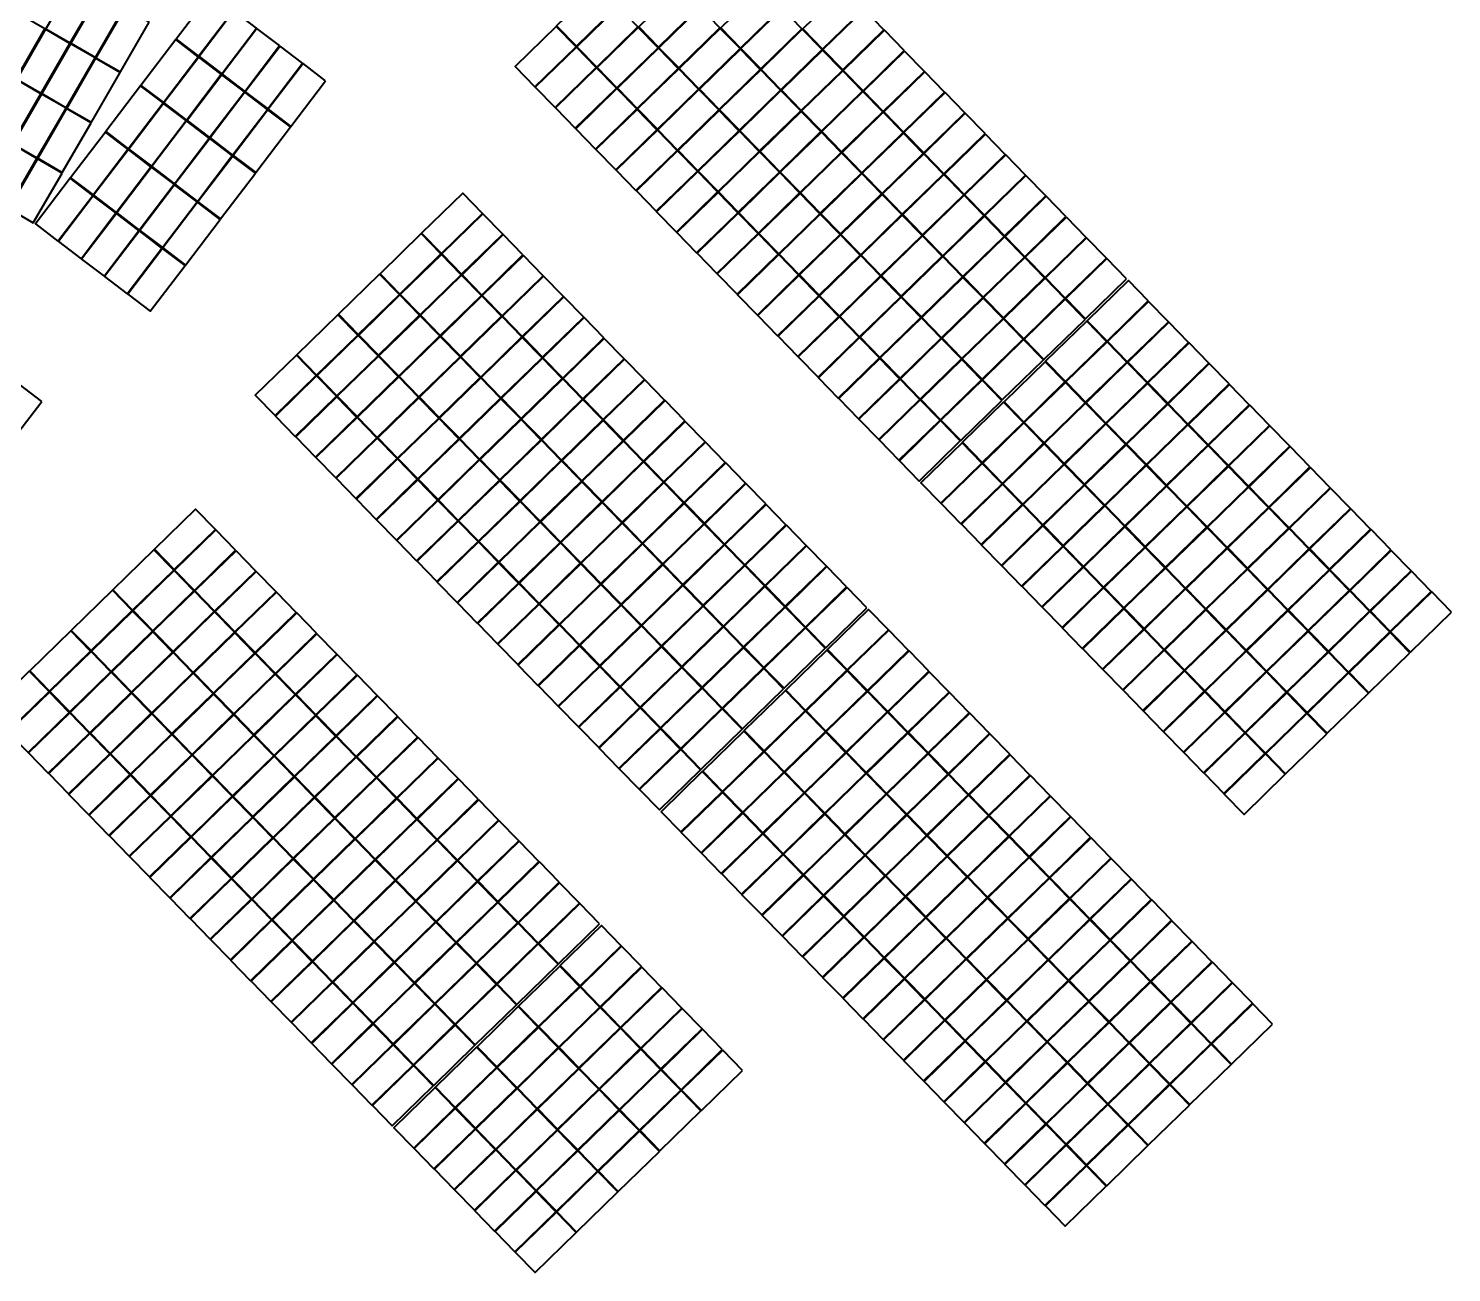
# Model space of a CAD drawing. Header units: millimetres. Extents: x -735047 to 1918431, y -1621985 to 747622.
# Drawn here: x -620744 to -563826, y -544684 to -494921 of the extents above; entities that cross this region are included whole.
import ezdxf

# ---------------------------------------------------------------- set-up
doc = ezdxf.new("R2010")
doc.units = ezdxf.units.MM
doc.layers.add('SOL-PV MODULES', color=5, linetype='Continuous', lineweight=40)

msp = doc.modelspace()

# ---------------------------------------------------------------- linework, layer by layer
at = {"layer": 'SOL-PV MODULES'}
for points in [[(-617920.392, -493510.475), (-618902.105, -492942.853), (-620052.143, -494931.868), (-619070.43, -495499.49)], [(-597180.776, -494029.208), (-597972.266, -493217.112), (-599617.625, -494820.721), (-598826.135, -495632.817)], [(-593899.637, -494068.15), (-594691.126, -493256.054), (-596336.485, -494859.662), (-595544.996, -495671.758)], [(-590618.497, -494107.092), (-591409.987, -493294.996), (-593055.346, -494898.604), (-592263.856, -495710.7)], [(-587337.358, -494146.033), (-588128.847, -493333.937), (-589774.206, -494937.546), (-588982.717, -495749.642)], [(-616917.035, -494090.611), (-617898.749, -493522.989), (-619048.787, -495512.003), (-618067.073, -496079.625)], [(-612547.034, -494205.299), (-613449.613, -493518.781), (-614840.543, -495347.464), (-613937.964, -496033.982)], [(-620086.3, -494940.997), (-621068.013, -494373.375), (-622218.051, -496362.389), (-621236.338, -496930.011)], [(-615913.679, -494670.746), (-616895.393, -494103.124), (-618045.431, -496092.139), (-617063.717, -496659.761)], [(-611624.557, -494906.953), (-612527.136, -494220.434), (-613918.066, -496049.117), (-613015.487, -496735.635)], [(-596371.838, -494859.208), (-597163.327, -494047.112), (-598808.686, -495650.72), (-598017.196, -496462.816)], [(-593090.698, -494898.15), (-593882.188, -494086.053), (-595527.547, -495689.662), (-594736.057, -496501.758)], [(-589809.559, -494937.091), (-590601.048, -494124.995), (-592246.407, -495728.604), (-591454.918, -496540.7)], [(-586528.419, -494976.033), (-587319.909, -494163.937), (-588965.268, -495767.545), (-588173.778, -496579.641)], [(-619082.943, -495521.132), (-620064.657, -494953.51), (-621214.695, -496942.525), (-620232.982, -497510.147)], [(-610702.08, -495608.606), (-611604.659, -494922.087), (-612995.589, -496750.77), (-612093.01, -497437.288)], [(-598844.038, -495650.266), (-599635.528, -494838.17), (-601280.887, -496441.778), (-600489.397, -497253.874)], [(-595562.899, -495689.208), (-596354.389, -494877.111), (-597999.747, -496480.72), (-597208.258, -497292.816)], [(-592281.76, -495728.149), (-593073.249, -494916.053), (-594718.608, -496519.661), (-593927.118, -497331.758)], [(-589000.62, -495767.091), (-589792.11, -494954.995), (-591437.468, -496558.603), (-590645.979, -497370.699)], [(-585719.481, -495806.033), (-586510.97, -494993.936), (-588156.329, -496597.545), (-587364.839, -497409.641)], [(-618079.587, -496101.268), (-619061.301, -495533.646), (-620211.339, -497522.66), (-619229.625, -498090.282)], [(-613953.099, -496053.88), (-614855.678, -495367.362), (-616246.608, -497196.045), (-615344.029, -497882.563)], [(-609779.603, -496310.259), (-610682.182, -495623.741), (-612073.112, -497452.423), (-611170.533, -498138.941)], [(-598035.1, -496480.265), (-598826.589, -495668.169), (-600471.948, -497271.778), (-599680.459, -498083.874)], [(-594753.96, -496519.207), (-595545.45, -495707.111), (-597190.809, -497310.719), (-596399.319, -498122.816)], [(-591472.821, -496558.149), (-592264.31, -495746.053), (-593909.669, -497349.661), (-593118.18, -498161.757)], [(-617076.231, -496681.403), (-618057.944, -496113.781), (-619207.983, -498102.796), (-618226.269, -498670.418)], [(-613030.622, -496755.533), (-613933.201, -496069.015), (-615324.131, -497897.698), (-614421.552, -498584.216)], [(-588191.681, -496597.091), (-588983.171, -495784.994), (-590628.53, -497388.603), (-589837.04, -498200.699)], [(-584910.542, -496636.032), (-585702.032, -495823.936), (-587347.39, -497427.544), (-586555.901, -498239.641)], [(-612108.145, -497457.186), (-613010.724, -496770.668), (-614401.654, -498599.351), (-613499.075, -499285.869)], [(-608857.126, -497011.912), (-609759.705, -496325.394), (-611150.635, -498154.076), (-610248.056, -498840.595)], [(-597226.161, -497310.265), (-598017.651, -496498.169), (-599663.01, -498101.777), (-598871.52, -498913.873)], [(-593945.022, -497349.207), (-594736.511, -496537.11), (-596381.87, -498140.719), (-595590.381, -498952.815)], [(-590663.882, -497388.148), (-591455.372, -496576.052), (-593100.731, -498179.661), (-592309.241, -498991.757)], [(-587382.743, -497427.09), (-588174.232, -496614.994), (-589819.591, -498218.602), (-589028.102, -499030.699)], [(-584101.603, -497466.032), (-584893.093, -496653.936), (-586538.452, -498257.544), (-585746.962, -499069.64)], [(-620245.495, -497531.789), (-621227.209, -496964.167), (-622377.247, -498953.182), (-621395.533, -499520.804)], [(-615359.164, -497902.461), (-616261.743, -497215.943), (-617652.673, -499044.625), (-616750.094, -499731.143)], [(-596417.223, -498140.265), (-597208.712, -497328.168), (-598854.071, -498931.777), (-598062.581, -499743.873)], [(-593136.083, -498179.206), (-593927.573, -497367.11), (-595572.932, -498970.718), (-594781.442, -499782.815)], [(-589854.944, -498218.148), (-590646.433, -497406.052), (-592291.792, -499009.66), (-591500.303, -499821.756)], [(-586573.804, -498257.09), (-587365.294, -497444.993), (-589010.653, -499048.602), (-588219.163, -499860.698)], [(-619242.139, -498111.925), (-620223.853, -497544.303), (-621373.891, -499533.317), (-620392.177, -500100.939)], [(-614436.687, -498604.114), (-615339.266, -497917.596), (-616730.195, -499746.278), (-615827.617, -500432.797)], [(-611185.668, -498158.84), (-612088.247, -497472.321), (-613479.177, -499301.004), (-612576.598, -499987.522)], [(-583292.665, -498296.031), (-584084.154, -497483.935), (-585729.513, -499087.544), (-584938.024, -499899.64)], [(-618238.783, -498692.06), (-619220.496, -498124.439), (-620370.534, -500113.453), (-619388.821, -500681.075)], [(-610263.191, -498860.493), (-611165.77, -498173.974), (-612556.7, -500002.657), (-611654.121, -500689.175)], [(-595608.284, -498970.264), (-596399.774, -498158.168), (-598045.132, -499761.776), (-597253.643, -500573.873)], [(-592327.145, -499009.206), (-593118.634, -498197.11), (-594763.993, -499800.718), (-593972.503, -500612.814)], [(-589046.005, -499048.148), (-589837.495, -498236.051), (-591482.854, -499839.66), (-590691.364, -500651.756)], [(-585764.866, -499087.089), (-586556.355, -498274.993), (-588201.714, -499878.601), (-587410.224, -500690.698)], [(-582483.726, -499126.031), (-583275.216, -498313.935), (-584920.575, -499917.543), (-584129.085, -500729.639)], [(-616765.228, -499751.042), (-617667.807, -499064.523), (-619058.737, -500893.206), (-618156.158, -501579.724)], [(-613514.21, -499305.767), (-614416.789, -498619.249), (-615807.718, -500447.931), (-614905.14, -501134.45)], [(-594799.345, -499800.264), (-595590.835, -498988.168), (-597236.194, -500591.776), (-596444.704, -501403.872)], [(-591518.206, -499839.205), (-592309.695, -499027.109), (-593955.054, -500630.718), (-593163.565, -501442.814)], [(-588237.066, -499878.147), (-589028.556, -499066.051), (-590673.915, -500669.659), (-589882.425, -501481.756)], [(-584955.927, -499917.089), (-585747.417, -499104.993), (-587392.775, -500708.601), (-586601.286, -501520.697)], [(-581674.788, -499956.031), (-582466.277, -499143.934), (-584111.636, -500747.543), (-583320.146, -501559.639)], [(-620404.691, -500122.582), (-621386.404, -499554.96), (-622536.443, -501543.974), (-621554.729, -502111.596)], [(-612591.733, -500007.42), (-613494.312, -499320.902), (-614885.241, -501149.585), (-613982.662, -501836.103)], [(-619401.335, -500702.717), (-620383.048, -500135.096), (-621533.086, -502124.11), (-620551.373, -502691.732)], [(-615842.751, -500452.695), (-616745.33, -499766.176), (-618136.26, -501594.859), (-617233.681, -502281.377)], [(-611669.256, -500709.073), (-612571.835, -500022.555), (-613962.764, -501851.238), (-613060.185, -502537.756)], [(-593990.407, -500630.263), (-594781.896, -499818.167), (-596427.255, -501421.776), (-595635.766, -502233.872)], [(-590709.267, -500669.205), (-591500.757, -499857.109), (-593146.116, -501460.717), (-592354.626, -502272.814)], [(-587428.128, -500708.147), (-588219.617, -499896.051), (-589864.976, -501499.659), (-589073.487, -502311.755)], [(-584146.988, -500747.088), (-584938.478, -499934.992), (-586583.837, -501538.601), (-585792.347, -502350.697)], [(-580865.849, -500786.03), (-581657.338, -499973.934), (-583302.697, -501577.542), (-582511.208, -502389.639)], [(-614920.274, -501154.348), (-615822.853, -500467.83), (-617213.783, -502296.512), (-616311.204, -502983.03)], [(-593181.468, -501460.263), (-593972.958, -500648.167), (-595618.317, -502251.775), (-594826.827, -503063.871)], [(-589900.329, -501499.205), (-590691.818, -500687.108), (-592337.177, -502290.717), (-591545.688, -503102.813)], [(-586619.189, -501538.146), (-587410.679, -500726.05), (-589056.038, -502329.659), (-588264.548, -503141.755)], [(-583338.05, -501577.088), (-584129.539, -500764.992), (-585774.898, -502368.6), (-584983.409, -503180.697)], [(-580056.91, -501616.03), (-580848.4, -500803.934), (-582493.759, -502407.542), (-581702.269, -503219.638)], [(-618171.293, -501599.622), (-619073.872, -500913.104), (-620464.802, -502741.787), (-619562.223, -503428.305)], [(-613997.797, -501856.001), (-614900.376, -501169.483), (-616291.306, -502998.165), (-615388.727, -503684.684)], [(-617248.816, -502301.275), (-618151.395, -501614.757), (-619542.325, -503443.44), (-618639.746, -504129.958)], [(-613075.32, -502557.654), (-613977.899, -501871.136), (-615368.829, -503699.818), (-614466.25, -504386.337)], [(-602581.966, -502320.064), (-603373.456, -501507.968), (-605018.815, -503111.576), (-604227.325, -503923.673)], [(-592372.53, -502290.263), (-593164.019, -501478.166), (-594809.378, -503081.775), (-594017.888, -503893.871)], [(-589091.39, -502329.204), (-589882.88, -501517.108), (-591528.239, -503120.716), (-590736.749, -503932.813)], [(-585810.251, -502368.146), (-586601.74, -501556.05), (-588247.099, -503159.658), (-587455.61, -503971.754)], [(-582529.111, -502407.088), (-583320.601, -501594.991), (-584965.96, -503198.6), (-584174.47, -504010.696)], [(-579247.972, -502446.029), (-580039.461, -501633.933), (-581684.82, -503237.542), (-580893.331, -504049.638)], [(-616326.339, -503002.929), (-617228.918, -502316.41), (-618619.848, -504145.093), (-617717.269, -504831.611)], [(-601773.028, -503150.064), (-602564.517, -502337.968), (-604209.876, -503941.576), (-603418.387, -504753.672)], [(-591563.591, -503120.262), (-592355.08, -502308.166), (-594000.439, -503911.774), (-593208.95, -504723.871)], [(-588282.451, -503159.204), (-589073.941, -502347.108), (-590719.3, -503950.716), (-589927.81, -504762.812)], [(-585001.312, -503198.146), (-585792.802, -502386.049), (-587438.16, -503989.658), (-586646.671, -504801.754)], [(-581720.173, -503237.087), (-582511.662, -502424.991), (-584157.021, -504028.599), (-583365.531, -504840.696)], [(-578439.033, -503276.029), (-579230.523, -502463.933), (-580875.882, -504067.541), (-580084.392, -504879.637)], [(-615403.862, -503704.582), (-616306.441, -503018.063), (-617697.371, -504846.746), (-616794.792, -505533.264)], [(-604245.229, -503941.122), (-605036.718, -503129.025), (-606682.077, -504732.634), (-605890.588, -505544.73)], [(-590754.652, -503950.262), (-591546.142, -503138.166), (-593191.501, -504741.774), (-592400.011, -505553.87)], [(-614481.385, -504406.235), (-615383.964, -503719.717), (-616774.894, -505548.399), (-615872.315, -506234.917)], [(-600964.089, -503980.063), (-601755.579, -503167.967), (-603400.938, -504771.576), (-602609.448, -505583.672)], [(-587473.513, -503989.203), (-588265.002, -503177.107), (-589910.361, -504780.716), (-589118.872, -505592.812)], [(-584192.373, -504028.145), (-584983.863, -503216.049), (-586629.222, -504819.657), (-585837.732, -505631.754)], [(-580911.234, -504067.087), (-581702.723, -503254.991), (-583348.082, -504858.599), (-582556.593, -505670.695)], [(-577630.094, -504106.029), (-578421.584, -503293.932), (-580066.943, -504897.541), (-579275.453, -505709.637)], [(-603436.29, -504771.121), (-604227.78, -503959.025), (-605873.139, -505562.633), (-605081.649, -506374.73)], [(-600155.151, -504810.063), (-600946.64, -503997.967), (-602591.999, -505601.575), (-601800.509, -506413.671)], [(-589945.714, -504780.261), (-590737.203, -503968.165), (-592382.562, -505571.774), (-591591.073, -506383.87)], [(-586664.574, -504819.203), (-587456.064, -504007.107), (-589101.423, -505610.715), (-588309.933, -506422.811)], [(-583383.435, -504858.145), (-584174.924, -504046.049), (-585820.283, -505649.657), (-585028.794, -506461.753)], [(-580102.295, -504897.086), (-580893.785, -504084.99), (-582539.144, -505688.599), (-581747.654, -506500.695)], [(-576821.156, -504936.028), (-577612.645, -504123.932), (-579258.004, -505727.54), (-578466.515, -506539.637)], [(-605908.491, -505562.179), (-606699.98, -504750.083), (-608345.339, -506353.691), (-607553.85, -507165.788)], [(-602627.351, -505601.121), (-603418.841, -504789.025), (-605064.2, -506392.633), (-604272.71, -507204.729)], [(-599346.212, -505640.063), (-600137.702, -504827.966), (-601783.06, -506431.575), (-600991.571, -507243.671)], [(-589136.775, -505610.261), (-589928.265, -504798.165), (-591573.624, -506401.773), (-590782.134, -507213.869)], [(-585855.636, -505649.203), (-586647.125, -504837.106), (-588292.484, -506440.715), (-587500.995, -507252.811)], [(-582574.496, -505688.144), (-583365.986, -504876.048), (-585011.345, -506479.657), (-584219.855, -507291.753)], [(-579293.357, -505727.086), (-580084.846, -504914.99), (-581730.205, -506518.598), (-580938.716, -507330.694)], [(-575959.87, -505819.738), (-576751.36, -505007.642), (-578396.718, -506611.25), (-577605.229, -507423.346)], [(-605099.552, -506392.179), (-605891.042, -505580.082), (-607536.401, -507183.691), (-606744.911, -507995.787)], [(-601818.413, -506431.12), (-602609.902, -505619.024), (-604255.261, -507222.633), (-603463.772, -508034.729)], [(-598537.273, -506470.062), (-599328.763, -505657.966), (-600974.122, -507261.574), (-600182.632, -508073.671)], [(-588327.836, -506440.261), (-589119.326, -505628.164), (-590764.685, -507231.773), (-589973.195, -508043.869)], [(-585046.697, -506479.202), (-585838.187, -505667.106), (-587483.545, -507270.714), (-586692.056, -508082.811)], [(-581765.558, -506518.144), (-582557.047, -505706.048), (-584202.406, -507309.656), (-583410.916, -508121.752)], [(-578484.418, -506557.086), (-579275.908, -505744.989), (-580921.267, -507348.598), (-580129.777, -508160.694)], [(-575150.931, -506649.737), (-575942.421, -505837.641), (-577587.78, -507441.25), (-576796.29, -508253.346)], [(-607571.753, -507183.237), (-608363.243, -506371.14), (-610008.602, -507974.749), (-609217.112, -508786.845)], [(-604290.614, -507222.178), (-605082.103, -506410.082), (-606727.462, -508013.69), (-605935.973, -508825.787)], [(-601009.474, -507261.12), (-601800.964, -506449.024), (-603446.323, -508052.632), (-602654.833, -508864.728)], [(-597728.335, -507300.062), (-598519.824, -506487.965), (-600165.183, -508091.574), (-599373.694, -508903.67)], [(-587518.898, -507270.26), (-588310.387, -506458.164), (-589955.746, -508061.772), (-589164.257, -508873.869)], [(-584237.758, -507309.202), (-585029.248, -506497.106), (-586674.607, -508100.714), (-585883.117, -508912.81)], [(-580956.619, -507348.144), (-581748.109, -506536.047), (-583393.467, -508139.656), (-582601.978, -508951.752)], [(-577623.132, -507440.795), (-578414.622, -506628.699), (-580059.981, -508232.307), (-579268.491, -509044.404)], [(-574341.993, -507479.737), (-575133.482, -506667.641), (-576778.841, -508271.249), (-575987.352, -509083.345)], [(-606762.815, -508013.236), (-607554.304, -507201.14), (-609199.663, -508804.748), (-608408.173, -509616.845)], [(-603481.675, -508052.178), (-604273.165, -507240.082), (-605918.524, -508843.69), (-605127.034, -509655.786)], [(-600200.536, -508091.12), (-600992.025, -507279.023), (-602637.384, -508882.632), (-601845.895, -509694.728)], [(-596919.396, -508130.061), (-597710.886, -507317.965), (-599356.245, -508921.573), (-598564.755, -509733.67)], [(-586709.959, -508100.26), (-587501.449, -507288.163), (-589146.808, -508891.772), (-588355.318, -509703.868)], [(-583428.82, -508139.201), (-584220.309, -507327.105), (-585865.668, -508930.714), (-585074.179, -509742.81)], [(-580147.68, -508178.143), (-580939.17, -507366.047), (-582584.529, -508969.655), (-581793.039, -509781.752)], [(-576814.194, -508270.795), (-577605.683, -507458.699), (-579251.042, -509062.307), (-578459.553, -509874.403)], [(-573533.054, -508309.737), (-574324.544, -507497.64), (-575969.903, -509101.249), (-575178.413, -509913.345)], [(-609235.015, -508804.294), (-610026.505, -507992.198), (-611671.864, -509595.806), (-610880.374, -510407.903)], [(-605953.876, -508843.236), (-606745.365, -508031.14), (-608390.724, -509634.748), (-607599.235, -510446.844)], [(-602672.736, -508882.177), (-603464.226, -508070.081), (-605109.585, -509673.69), (-604318.095, -510485.786)], [(-599391.597, -508921.119), (-600183.087, -508109.023), (-601828.445, -509712.631), (-601036.956, -510524.728)], [(-596110.458, -508960.061), (-596901.947, -508147.965), (-598547.306, -509751.573), (-597755.816, -510563.669)], [(-585901.021, -508930.259), (-586692.51, -508118.163), (-588337.869, -509721.771), (-587546.38, -510533.868)], [(-582619.881, -508969.201), (-583411.371, -508157.105), (-585056.73, -509760.713), (-584265.24, -510572.809)], [(-579286.395, -509061.853), (-580077.884, -508249.757), (-581723.243, -509853.365), (-580931.753, -510665.461)], [(-608426.077, -509634.294), (-609217.566, -508822.197), (-610862.925, -510425.806), (-610071.436, -511237.902)], [(-576005.255, -509100.794), (-576796.745, -508288.698), (-578442.104, -509892.307), (-577650.614, -510704.403)], [(-572724.116, -509139.736), (-573515.605, -508327.64), (-575160.964, -509931.248), (-574369.475, -510743.345)], [(-620213.508, -509837.406), (-621116.087, -509150.888), (-622507.017, -510979.571), (-621604.438, -511666.089)], [(-605144.937, -509673.235), (-605936.427, -508861.139), (-607581.786, -510464.748), (-606790.296, -511276.844)], [(-601863.798, -509712.177), (-602655.287, -508900.081), (-604300.646, -510503.689), (-603509.157, -511315.786)], [(-598582.658, -509751.119), (-599374.148, -508939.023), (-601019.507, -510542.631), (-600228.017, -511354.727)], [(-595301.519, -509790.06), (-596093.008, -508977.964), (-597738.367, -510581.573), (-596946.878, -511393.669)], [(-585092.082, -509760.259), (-585883.572, -508948.163), (-587528.93, -510551.771), (-586737.441, -511363.867)], [(-581810.943, -509799.201), (-582602.432, -508987.104), (-584247.791, -510590.713), (-583456.301, -511402.809)], [(-578477.456, -509891.852), (-579268.945, -509079.756), (-580914.304, -510683.365), (-580122.815, -511495.461)], [(-575196.316, -509930.794), (-575987.806, -509118.698), (-577633.165, -510722.306), (-576841.675, -511534.402)], [(-571915.177, -509969.736), (-572706.667, -509157.64), (-574352.025, -510761.248), (-573560.536, -511573.344)], [(-607617.138, -510464.293), (-608408.628, -509652.197), (-610053.987, -511255.805), (-609262.497, -512067.902)], [(-604335.999, -510503.235), (-605127.488, -509691.139), (-606772.847, -511294.747), (-605981.358, -512106.843)], [(-601054.859, -510542.177), (-601846.349, -509730.08), (-603491.708, -511333.689), (-602700.218, -512145.785)], [(-597773.72, -510581.118), (-598565.209, -509769.022), (-600210.568, -511372.631), (-599419.079, -512184.727)], [(-594492.58, -510620.06), (-595284.07, -509807.964), (-596929.429, -511411.572), (-596137.939, -512223.669)], [(-584283.143, -510590.258), (-585074.633, -509778.162), (-586719.992, -511381.771), (-585928.502, -512193.867)], [(-580949.657, -510682.91), (-581741.146, -509870.814), (-583386.505, -511474.422), (-582595.016, -512286.519)], [(-577668.517, -510721.852), (-578460.007, -509909.756), (-580105.366, -511513.364), (-579313.876, -512325.46)], [(-574387.378, -510760.794), (-575178.867, -509948.697), (-576824.226, -511552.306), (-576032.737, -512364.402)], [(-606808.2, -511294.293), (-607599.689, -510482.197), (-609245.048, -512085.805), (-608453.558, -512897.901)], [(-603527.06, -511333.235), (-604318.55, -510521.138), (-605963.909, -512124.747), (-605172.419, -512936.843)], [(-571106.238, -510799.735), (-571897.728, -509987.639), (-573543.087, -511591.248), (-572751.597, -512403.344)], [(-600245.921, -511372.176), (-601037.41, -510560.08), (-602682.769, -512163.688), (-601891.28, -512975.785)], [(-596964.781, -511411.118), (-597756.271, -510599.022), (-599401.63, -512202.63), (-598610.14, -513014.726)], [(-593683.642, -511450.06), (-594475.131, -510637.963), (-596120.49, -512241.572), (-595329.001, -513053.668)], [(-583474.205, -511420.258), (-584265.694, -510608.162), (-585911.053, -512211.77), (-585119.564, -513023.867)], [(-580140.718, -511512.91), (-580932.208, -510700.814), (-582577.567, -512304.422), (-581786.077, -513116.518)], [(-576859.579, -511551.852), (-577651.068, -510739.755), (-579296.427, -512343.364), (-578504.938, -513155.46)], [(-573578.439, -511590.793), (-574369.929, -510778.697), (-576015.288, -512382.305), (-575223.798, -513194.402)], [(-570297.3, -511629.735), (-571088.789, -510817.639), (-572734.148, -512421.247), (-571942.659, -513233.343)], [(-605999.261, -512124.292), (-606790.751, -511312.196), (-608436.109, -512915.805), (-607644.62, -513727.901)], [(-602718.121, -512163.234), (-603509.611, -511351.138), (-605154.97, -512954.746), (-604363.48, -513766.843)], [(-599436.982, -512202.176), (-600228.472, -511390.08), (-601873.83, -512993.688), (-601082.341, -513805.784)], [(-596155.843, -512241.118), (-596947.332, -511429.021), (-598592.691, -513032.63), (-597801.201, -513844.726)], [(-592874.703, -512280.059), (-593666.193, -511467.963), (-595311.552, -513071.571), (-594520.062, -513883.668)], [(-582612.919, -512303.968), (-583404.409, -511491.872), (-585049.767, -513095.48), (-584258.278, -513907.576)], [(-579331.78, -512342.909), (-580123.269, -511530.813), (-581768.628, -513134.422), (-580977.138, -513946.518)], [(-576050.64, -512381.851), (-576842.13, -511569.755), (-578487.489, -513173.363), (-577695.999, -513985.46)], [(-572769.501, -512420.793), (-573560.99, -511608.697), (-575206.349, -513212.305), (-574414.86, -514024.401)], [(-569488.361, -512459.735), (-570279.851, -511647.638), (-571925.21, -513251.247), (-571133.72, -514063.343)], [(-605190.322, -512954.292), (-605981.812, -512142.196), (-607627.171, -513745.804), (-606835.681, -514557.9)], [(-601909.183, -512993.234), (-602700.672, -512181.138), (-604346.031, -513784.746), (-603554.542, -514596.842)], [(-598628.043, -513032.175), (-599419.533, -512220.079), (-601064.892, -513823.688), (-600273.402, -514635.784)], [(-595346.904, -513071.117), (-596138.394, -512259.021), (-597783.752, -513862.629), (-596992.263, -514674.726)], [(-592065.764, -513110.059), (-592857.254, -512297.963), (-594502.613, -513901.571), (-593711.123, -514713.667)], [(-581803.98, -513133.967), (-582595.47, -512321.871), (-584240.829, -513925.48), (-583449.339, -514737.576)], [(-578522.841, -513172.909), (-579314.33, -512360.813), (-580959.689, -513964.421), (-580168.2, -514776.517)], [(-575241.701, -513211.851), (-576033.191, -512399.755), (-577678.55, -514003.363), (-576887.06, -514815.459)], [(-571960.562, -513250.792), (-572752.052, -512438.696), (-574397.41, -514042.305), (-573605.921, -514854.401)], [(-568679.423, -513289.734), (-569470.912, -512477.638), (-571116.271, -514081.246), (-570324.781, -514893.343)], [(-604381.384, -513784.292), (-605172.873, -512972.195), (-606818.232, -514575.804), (-606026.743, -515387.9)], [(-601100.244, -513823.233), (-601891.734, -513011.137), (-603537.093, -514614.746), (-602745.603, -515426.842)], [(-597819.105, -513862.175), (-598610.594, -513050.079), (-600255.953, -514653.687), (-599464.464, -515465.783)], [(-594537.965, -513901.117), (-595329.455, -513089.021), (-596974.814, -514692.629), (-596183.324, -515504.725)], [(-591256.826, -513940.058), (-592048.315, -513127.962), (-593693.674, -514731.571), (-592902.185, -515543.667)], [(-580995.042, -513963.967), (-581786.531, -513151.871), (-583431.89, -514755.479), (-582640.401, -515567.575)], [(-577713.902, -514002.909), (-578505.392, -513190.812), (-580150.751, -514794.421), (-579359.261, -515606.517)], [(-574432.763, -514041.85), (-575224.252, -513229.754), (-576869.611, -514833.363), (-576078.122, -515645.459)], [(-571151.623, -514080.792), (-571943.113, -513268.696), (-573588.472, -514872.304), (-572796.982, -515684.4)], [(-567870.484, -514119.734), (-568661.973, -513307.638), (-570307.332, -514911.246), (-569515.843, -515723.342)], [(-603572.445, -514614.291), (-604363.935, -513802.195), (-606009.294, -515405.803), (-605217.804, -516217.9)], [(-600291.306, -514653.233), (-601082.795, -513841.137), (-602728.154, -515444.745), (-601936.665, -516256.841)], [(-597010.166, -514692.175), (-597801.656, -513880.078), (-599447.015, -515483.687), (-598655.525, -516295.783)], [(-593729.027, -514731.116), (-594520.516, -513919.02), (-596165.875, -515522.629), (-595374.386, -516334.725)], [(-590447.887, -514770.058), (-591239.377, -513957.962), (-592884.736, -515561.57), (-592093.246, -516373.666)], [(-613268.679, -514962.673), (-614060.169, -514150.576), (-615705.528, -515754.185), (-614914.038, -516566.281)], [(-580186.103, -514793.967), (-580977.593, -513981.87), (-582622.952, -515585.479), (-581831.462, -516397.575)], [(-576904.964, -514832.908), (-577696.453, -514020.812), (-579341.812, -515624.42), (-578550.323, -516436.517)], [(-573623.824, -514871.85), (-574415.314, -514059.754), (-576060.673, -515663.362), (-575269.183, -516475.458)], [(-570342.685, -514910.792), (-571134.174, -514098.695), (-572779.533, -515702.304), (-571988.044, -516514.4)], [(-567061.545, -514949.733), (-567853.035, -514137.637), (-569498.394, -515741.246), (-568706.904, -516553.342)], [(-612459.741, -515792.672), (-613251.23, -514980.576), (-614896.589, -516584.184), (-614105.1, -517396.281)], [(-602763.507, -515444.291), (-603554.996, -514632.195), (-605200.355, -516235.803), (-604408.865, -517047.899)], [(-599482.367, -515483.233), (-600273.857, -514671.136), (-601919.215, -516274.745), (-601127.726, -517086.841)], [(-596201.228, -515522.174), (-596992.717, -514710.078), (-598638.076, -516313.686), (-597846.586, -517125.783)], [(-592920.088, -515561.116), (-593711.578, -514749.02), (-595356.937, -516352.628), (-594565.447, -517164.724)], [(-589638.949, -515600.058), (-590430.438, -514787.961), (-592075.797, -516391.57), (-591284.308, -517203.666)], [(-579377.165, -515623.966), (-580168.654, -514811.87), (-581814.013, -516415.478), (-581022.523, -517227.575)], [(-576096.025, -515662.908), (-576887.515, -514850.812), (-578532.874, -516454.42), (-577741.384, -517266.516)], [(-572814.886, -515701.85), (-573606.375, -514889.753), (-575251.734, -516493.362), (-574460.245, -517305.458)], [(-569533.746, -515740.791), (-570325.236, -514928.695), (-571970.595, -516532.303), (-571179.105, -517344.4)], [(-566252.607, -515779.733), (-567044.096, -514967.637), (-568689.455, -516571.245), (-567897.966, -517383.341)], [(-601954.568, -516274.29), (-602746.057, -515462.194), (-604391.416, -517065.803), (-603599.927, -517877.899)], [(-598673.428, -516313.232), (-599464.918, -515501.136), (-601110.277, -517104.744), (-600318.787, -517916.841)], [(-595392.289, -516352.174), (-596183.779, -515540.078), (-597829.137, -517143.686), (-597037.648, -517955.782)], [(-592111.15, -516391.116), (-592902.639, -515579.019), (-594547.998, -517182.628), (-593756.508, -517994.724)], [(-588830.01, -516430.057), (-589621.5, -515617.961), (-591266.858, -517221.569), (-590475.369, -518033.666)], [(-578568.226, -516453.966), (-579359.716, -515641.869), (-581005.074, -517245.478), (-580213.585, -518057.574)], [(-614931.942, -516583.73), (-615723.431, -515771.634), (-617368.79, -517375.242), (-616577.301, -518187.338)], [(-611650.802, -516622.672), (-612442.292, -515810.576), (-614087.651, -517414.184), (-613296.161, -518226.28)], [(-575287.087, -516492.907), (-576078.576, -515680.811), (-577723.935, -517284.42), (-576932.445, -518096.516)], [(-572005.947, -516531.849), (-572797.437, -515719.753), (-574442.795, -517323.361), (-573651.306, -518135.458)], [(-568724.808, -516570.791), (-569516.297, -515758.695), (-571161.656, -517362.303), (-570370.166, -518174.399)], [(-565443.668, -516609.733), (-566235.158, -515797.636), (-567880.517, -517401.245), (-567089.027, -518213.341)], [(-614123.003, -517413.73), (-614914.493, -516601.633), (-616559.851, -518205.242), (-615768.362, -519017.338)], [(-610841.864, -517452.671), (-611633.353, -516640.575), (-613278.712, -518244.184), (-612487.222, -519056.28)], [(-601145.629, -517104.29), (-601937.119, -516292.194), (-603582.478, -517895.802), (-602790.988, -518707.898)], [(-597864.49, -517143.232), (-598655.979, -516331.135), (-600301.338, -517934.744), (-599509.849, -518746.84)], [(-594583.35, -517182.173), (-595374.84, -516370.077), (-597020.199, -517973.686), (-596228.709, -518785.782)], [(-591302.211, -517221.115), (-592093.7, -516409.019), (-593739.059, -518012.627), (-592947.57, -518824.724)], [(-588021.071, -517260.057), (-588812.561, -516447.961), (-590457.92, -518051.569), (-589666.43, -518863.665)], [(-577759.287, -517283.965), (-578550.777, -516471.869), (-580196.136, -518075.477), (-579404.646, -518887.574)], [(-574478.148, -517322.907), (-575269.637, -516510.811), (-576914.996, -518114.419), (-576123.507, -518926.515)], [(-571197.008, -517361.849), (-571988.498, -516549.752), (-573633.857, -518153.361), (-572842.367, -518965.457)], [(-567915.869, -517400.79), (-568707.359, -516588.694), (-570352.717, -518192.303), (-569561.228, -519004.399)], [(-564634.73, -517439.732), (-565426.219, -516627.636), (-567071.578, -518231.244), (-566280.088, -519043.341)], [(-600336.691, -517934.29), (-601128.18, -517122.193), (-602773.539, -518725.802), (-601982.05, -519537.898)], [(-597055.551, -517973.231), (-597847.041, -517161.135), (-599492.4, -518764.743), (-598700.91, -519576.84)], [(-593774.412, -518012.173), (-594565.901, -517200.077), (-596211.26, -518803.685), (-595419.771, -519615.781)], [(-590493.272, -518051.115), (-591284.762, -517239.018), (-592930.121, -518842.627), (-592138.631, -519654.723)], [(-587212.133, -518090.056), (-588003.622, -517277.96), (-589648.981, -518881.569), (-588857.492, -519693.665)], [(-576950.349, -518113.965), (-577741.838, -517301.869), (-579387.197, -518905.477), (-578595.708, -519717.573)], [(-573669.209, -518152.907), (-574460.699, -517340.81), (-576106.058, -518944.419), (-575314.568, -519756.515)], [(-570388.07, -518191.848), (-571179.559, -517379.752), (-572824.918, -518983.36), (-572033.429, -519795.457)], [(-616595.204, -518204.788), (-617386.693, -517392.691), (-619032.052, -518996.3), (-618240.563, -519808.396)], [(-613314.064, -518243.729), (-614105.554, -517431.633), (-615750.913, -519035.241), (-614959.423, -519847.338)], [(-610032.925, -518282.671), (-610824.414, -517470.575), (-612469.773, -519074.183), (-611678.284, -519886.279)], [(-567106.93, -518230.79), (-567898.42, -517418.694), (-569543.779, -519022.302), (-568752.289, -519834.398)], [(-563825.791, -518269.732), (-564617.28, -517457.635), (-566262.639, -519061.244), (-565471.15, -519873.34)], [(-615786.265, -519034.787), (-616577.755, -518222.691), (-618223.114, -519826.299), (-617431.624, -520638.396)], [(-612505.126, -519073.729), (-613296.615, -518261.633), (-614941.974, -519865.241), (-614150.485, -520677.337)], [(-609223.986, -519112.671), (-610015.476, -518300.574), (-611660.835, -519904.183), (-610869.345, -520716.279)], [(-599527.752, -518764.289), (-600319.242, -517952.193), (-601964.601, -519555.801), (-601173.111, -520367.898)], [(-596246.613, -518803.231), (-597038.102, -517991.135), (-598683.461, -519594.743), (-597891.971, -520406.839)], [(-592965.473, -518842.173), (-593756.963, -518030.076), (-595402.322, -519633.685), (-594610.832, -520445.781)], [(-589684.334, -518881.114), (-590475.823, -518069.018), (-592121.182, -519672.626), (-591329.693, -520484.723)], [(-586350.847, -518973.766), (-587142.337, -518161.67), (-588787.695, -519765.278), (-587996.206, -520577.374)], [(-576141.41, -518943.964), (-576932.9, -518131.868), (-578578.259, -519735.477), (-577786.769, -520547.573)], [(-572860.271, -518982.906), (-573651.76, -518170.81), (-575297.119, -519774.418), (-574505.63, -520586.515)], [(-569579.131, -519021.848), (-570370.621, -518209.752), (-572015.98, -519813.36), (-571224.49, -520625.456)], [(-566297.992, -519060.79), (-567089.481, -518248.693), (-568734.84, -519852.302), (-567943.351, -520664.398)], [(-618258.466, -519825.845), (-619049.956, -519013.749), (-620695.315, -520617.357), (-619903.825, -521429.453)], [(-614977.327, -519864.787), (-615768.816, -519052.691), (-617414.175, -520656.299), (-616622.686, -521468.395)], [(-598718.813, -519594.289), (-599510.303, -518782.193), (-601155.662, -520385.801), (-600364.172, -521197.897)], [(-595437.674, -519633.23), (-596229.164, -518821.134), (-597874.522, -520424.743), (-597083.033, -521236.839)], [(-592156.535, -519672.172), (-592948.024, -518860.076), (-594593.383, -520463.684), (-593801.893, -521275.781)], [(-588875.395, -519711.114), (-589666.885, -518899.018), (-591312.244, -520502.626), (-590520.754, -521314.722)], [(-585541.908, -519803.766), (-586333.398, -518991.669), (-587978.757, -520595.278), (-587187.267, -521407.374)], [(-575332.472, -519773.964), (-576123.961, -518961.868), (-577769.32, -520565.476), (-576977.83, -521377.572)], [(-572051.332, -519812.906), (-572842.822, -519000.81), (-574488.18, -520604.418), (-573696.691, -521416.514)], [(-568770.193, -519851.847), (-569561.682, -519039.751), (-571207.041, -520643.36), (-570415.551, -521455.456)], [(-565489.053, -519890.789), (-566280.543, -519078.693), (-567925.902, -520682.301), (-567134.412, -521494.398)], [(-611696.187, -519903.728), (-612487.677, -519091.632), (-614133.036, -520695.241), (-613341.546, -521507.337)], [(-608415.048, -519942.67), (-609206.537, -519130.574), (-610851.896, -520734.182), (-610060.407, -521546.279)], [(-597909.875, -520424.288), (-598701.364, -519612.192), (-600346.723, -521215.801), (-599555.234, -522027.897)], [(-594628.735, -520463.23), (-595420.225, -519651.134), (-597065.584, -521254.742), (-596274.094, -522066.838)], [(-617449.528, -520655.845), (-618241.017, -519843.748), (-619886.376, -521447.357), (-619094.886, -522259.453)], [(-614168.388, -520694.786), (-614959.878, -519882.69), (-616605.236, -521486.299), (-615813.747, -522298.395)], [(-610887.249, -520733.728), (-611678.738, -519921.632), (-613324.097, -521525.24), (-612532.607, -522337.336)], [(-607606.109, -520772.67), (-608397.599, -519960.574), (-610042.958, -521564.182), (-609251.468, -522376.278)], [(-591347.596, -520502.172), (-592139.085, -519690.076), (-593784.444, -521293.684), (-592992.955, -522105.78)], [(-588014.109, -520594.824), (-588805.599, -519782.727), (-590450.958, -521386.336), (-589659.468, -522198.432)], [(-584732.97, -520633.765), (-585524.459, -519821.669), (-587169.818, -521425.277), (-586378.329, -522237.374)], [(-574523.533, -520603.964), (-575315.022, -519791.867), (-576960.381, -521395.476), (-576168.892, -522207.572)], [(-571242.393, -520642.905), (-572033.883, -519830.809), (-573679.242, -521434.418), (-572887.752, -522246.514)], [(-567961.254, -520681.847), (-568752.744, -519869.751), (-570398.102, -521473.359), (-569606.613, -522285.455)], [(-619921.728, -521446.903), (-620713.218, -520634.806), (-622358.577, -522238.415), (-621567.087, -523050.511)], [(-616640.589, -521485.844), (-617432.078, -520673.748), (-619077.437, -522277.356), (-618285.948, -523089.453)], [(-613359.449, -521524.786), (-614150.939, -520712.69), (-615796.298, -522316.298), (-615004.808, -523128.394)], [(-610078.31, -521563.728), (-610869.8, -520751.631), (-612515.158, -522355.24), (-611723.669, -523167.336)], [(-606797.171, -521602.669), (-607588.66, -520790.573), (-609234.019, -522394.182), (-608442.529, -523206.278)], [(-597100.936, -521254.288), (-597892.426, -520442.192), (-599537.785, -522045.8), (-598746.295, -522857.896)], [(-593819.797, -521293.23), (-594611.286, -520481.133), (-596256.645, -522084.742), (-595465.156, -522896.838)], [(-590538.657, -521332.171), (-591330.147, -520520.075), (-592975.506, -522123.684), (-592184.016, -522935.78)], [(-587205.171, -521424.823), (-587996.66, -520612.727), (-589642.019, -522216.335), (-588850.53, -523028.432)], [(-583924.031, -521463.765), (-584715.521, -520651.669), (-586360.88, -522255.277), (-585569.39, -523067.373)], [(-573714.594, -521433.963), (-574506.084, -520621.867), (-576151.443, -522225.475), (-575359.953, -523037.572)], [(-570433.455, -521472.905), (-571224.944, -520660.809), (-572870.303, -522264.417), (-572078.814, -523076.513)], [(-567152.315, -521511.847), (-567943.805, -520699.75), (-569589.164, -522303.359), (-568797.674, -523115.455)], [(-596291.998, -522084.288), (-597083.487, -521272.191), (-598728.846, -522875.8), (-597937.357, -523687.896)], [(-593010.858, -522123.229), (-593802.348, -521311.133), (-595447.707, -522914.741), (-594656.217, -523726.838)], [(-619112.79, -522276.902), (-619904.279, -521464.806), (-621549.638, -523068.414), (-620758.149, -523880.511)], [(-615831.65, -522315.844), (-616623.14, -521503.748), (-618268.499, -523107.356), (-617477.009, -523919.452)], [(-612550.511, -522354.786), (-613342, -521542.689), (-614987.359, -523146.298), (-614195.87, -523958.394)], [(-609269.371, -522393.727), (-610060.861, -521581.631), (-611706.22, -523185.239), (-610914.73, -523997.336)], [(-605988.232, -522432.669), (-606779.721, -521620.573), (-608425.08, -523224.181), (-607633.591, -524036.277)], [(-589677.372, -522215.881), (-590468.861, -521403.785), (-592114.22, -523007.393), (-591322.73, -523819.489)], [(-586396.232, -522254.823), (-587187.722, -521442.727), (-588833.08, -523046.335), (-588041.591, -523858.431)], [(-583115.093, -522293.764), (-583906.582, -521481.668), (-585551.941, -523085.277), (-584760.451, -523897.373)], [(-572905.656, -522263.963), (-573697.145, -521451.867), (-575342.504, -523055.475), (-574551.015, -523867.571)], [(-569624.516, -522302.905), (-570416.006, -521490.808), (-572061.365, -523094.417), (-571269.875, -523906.513)], [(-618303.851, -523106.902), (-619095.341, -522294.805), (-620740.7, -523898.414), (-619949.21, -524710.51)], [(-615022.712, -523145.843), (-615814.201, -522333.747), (-617459.56, -523937.356), (-616668.071, -524749.452)], [(-611741.572, -523184.785), (-612533.062, -522372.689), (-614178.421, -523976.297), (-613386.931, -524788.394)], [(-608460.433, -523223.727), (-609251.922, -522411.631), (-610897.281, -524015.239), (-610105.792, -524827.335)], [(-605179.293, -523262.669), (-605970.783, -522450.572), (-607616.142, -524054.181), (-606824.652, -524866.277)], [(-595483.059, -522914.287), (-596274.549, -522102.191), (-597919.907, -523705.799), (-597128.418, -524517.896)], [(-592201.92, -522953.229), (-592993.409, -522141.133), (-594638.768, -523744.741), (-593847.278, -524556.837)], [(-588868.433, -523045.881), (-589659.922, -522233.784), (-591305.281, -523837.393), (-590513.792, -524649.489)], [(-585587.293, -523084.822), (-586378.783, -522272.726), (-588024.142, -523876.335), (-587232.652, -524688.431)], [(-582306.154, -523123.764), (-583097.644, -522311.668), (-584743.002, -523915.276), (-583951.513, -524727.372)], [(-572096.717, -523093.962), (-572888.207, -522281.866), (-574533.566, -523885.475), (-573742.076, -524697.571)], [(-568815.578, -523132.904), (-569607.067, -522320.808), (-571252.426, -523924.416), (-570460.937, -524736.513)], [(-594674.12, -523744.287), (-595465.61, -522932.191), (-597110.969, -524535.799), (-596319.479, -525347.895)], [(-591340.634, -523836.939), (-592132.123, -523024.842), (-593777.482, -524628.451), (-592985.993, -525440.547)], [(-588059.494, -523875.88), (-588850.984, -523063.784), (-590496.343, -524667.392), (-589704.853, -525479.489)], [(-617494.913, -523936.901), (-618286.402, -523124.805), (-619931.761, -524728.413), (-619140.271, -525540.51)], [(-614213.773, -523975.843), (-615005.263, -523163.747), (-616650.621, -524767.355), (-615859.132, -525579.451)], [(-610932.634, -524014.785), (-611724.123, -523202.688), (-613369.482, -524806.297), (-612577.992, -525618.393)], [(-607651.494, -524053.726), (-608442.984, -523241.63), (-610088.343, -524845.239), (-609296.853, -525657.335)], [(-604370.355, -524092.668), (-605161.844, -523280.572), (-606807.203, -524884.18), (-606015.714, -525696.277)], [(-584778.355, -523914.822), (-585569.844, -523102.726), (-587215.203, -524706.334), (-586423.714, -525518.43)], [(-581497.215, -523953.764), (-582288.705, -523141.667), (-583934.064, -524745.276), (-583142.574, -525557.372)], [(-571287.778, -523923.962), (-572079.268, -523111.866), (-573724.627, -524715.474), (-572933.137, -525527.57)], [(-616685.974, -524766.901), (-617477.463, -523954.805), (-619122.822, -525558.413), (-618331.333, -526370.509)], [(-613404.834, -524805.843), (-614196.324, -523993.746), (-615841.683, -525597.355), (-615050.193, -526409.451)], [(-610123.695, -524844.784), (-610915.185, -524032.688), (-612560.543, -525636.296), (-611769.054, -526448.393)], [(-606842.556, -524883.726), (-607634.045, -524071.63), (-609279.404, -525675.238), (-608487.914, -526487.334)], [(-603561.416, -524922.668), (-604352.906, -524110.571), (-605998.264, -525714.18), (-605206.775, -526526.276)], [(-593865.182, -524574.286), (-594656.671, -523762.19), (-596302.03, -525365.799), (-595510.541, -526177.895)], [(-590531.695, -524666.938), (-591323.185, -523854.842), (-592968.544, -525458.45), (-592177.054, -526270.547)], [(-587250.556, -524705.88), (-588042.045, -523893.784), (-589687.404, -525497.392), (-588895.915, -526309.488)], [(-583969.416, -524744.822), (-584760.906, -523932.725), (-586406.265, -525536.334), (-585614.775, -526348.43)], [(-580688.277, -524783.763), (-581479.766, -523971.667), (-583125.125, -525575.275), (-582333.636, -526387.372)], [(-570478.84, -524753.962), (-571270.329, -523941.865), (-572915.688, -525545.474), (-572124.199, -526357.57)], [(-593003.896, -525457.996), (-593795.386, -524645.9), (-595440.744, -526249.508), (-594649.255, -527061.604)], [(-589722.757, -525496.938), (-590514.246, -524684.841), (-592159.605, -526288.45), (-591368.115, -527100.546)], [(-586441.617, -525535.879), (-587233.107, -524723.783), (-588878.465, -526327.392), (-588086.976, -527139.488)], [(-583160.478, -525574.821), (-583951.967, -524762.725), (-585597.326, -526366.333), (-584805.836, -527178.43)], [(-615877.035, -525596.9), (-616668.525, -524784.804), (-618313.884, -526388.413), (-617522.394, -527200.509)], [(-612595.896, -525635.842), (-613387.385, -524823.746), (-615032.744, -526427.354), (-614241.255, -527239.451)], [(-609314.756, -525674.784), (-610106.246, -524862.688), (-611751.605, -526466.296), (-610960.115, -527278.392)], [(-606033.617, -525713.726), (-606825.106, -524901.629), (-608470.465, -526505.238), (-607678.976, -527317.334)], [(-602752.477, -525752.667), (-603543.967, -524940.571), (-605189.326, -526544.179), (-604397.836, -527356.276)], [(-579879.338, -525613.763), (-580670.828, -524801.667), (-582316.187, -526405.275), (-581524.697, -527217.371)], [(-615068.097, -526426.9), (-615859.586, -525614.804), (-617504.945, -527218.412), (-616713.456, -528030.508)], [(-611786.957, -526465.842), (-612578.447, -525653.746), (-614223.806, -527257.354), (-613432.316, -528069.45)], [(-608505.818, -526504.783), (-609297.307, -525692.687), (-610942.666, -527296.296), (-610151.177, -528108.392)], [(-605224.678, -526543.725), (-606016.168, -525731.629), (-607661.527, -527335.237), (-606870.037, -528147.334)], [(-601943.539, -526582.667), (-602735.028, -525770.571), (-604380.387, -527374.179), (-603588.898, -528186.275)], [(-592194.957, -526287.996), (-592986.447, -525475.899), (-594631.806, -527079.508), (-593840.316, -527891.604)], [(-588913.818, -526326.937), (-589705.307, -525514.841), (-591350.666, -527118.449), (-590559.177, -527930.546)], [(-585632.678, -526365.879), (-586424.168, -525553.783), (-588069.527, -527157.391), (-587278.037, -527969.487)], [(-582351.539, -526404.821), (-583143.029, -525592.724), (-584788.387, -527196.333), (-583996.898, -528008.429)], [(-579070.4, -526443.762), (-579861.889, -525631.666), (-581507.248, -527235.275), (-580715.758, -528047.371)], [(-614259.158, -527256.9), (-615050.648, -526444.803), (-616696.007, -528048.412), (-615904.517, -528860.508)], [(-610978.019, -527295.841), (-611769.508, -526483.745), (-613414.867, -528087.354), (-612623.378, -528899.45)], [(-591386.019, -527117.995), (-592177.508, -526305.899), (-593822.867, -527909.507), (-593031.378, -528721.604)], [(-588104.879, -527156.937), (-588896.369, -526344.841), (-590541.728, -527948.449), (-589750.238, -528760.545)], [(-584823.74, -527195.879), (-585615.229, -526383.782), (-587260.588, -527987.391), (-586469.099, -528799.487)], [(-581542.6, -527234.82), (-582334.09, -526422.724), (-583979.449, -528026.332), (-583187.959, -528838.429)], [(-578261.461, -527273.762), (-579052.95, -526461.666), (-580698.309, -528065.274), (-579906.82, -528877.37)], [(-607696.879, -527334.783), (-608488.369, -526522.687), (-610133.728, -528126.295), (-609342.238, -528938.391)], [(-604415.74, -527373.725), (-605207.229, -526561.629), (-606852.588, -528165.237), (-606061.099, -528977.333)], [(-601134.6, -527412.666), (-601926.09, -526600.57), (-603571.449, -528204.179), (-602779.959, -529016.275)], [(-613450.219, -528086.899), (-614241.709, -527274.803), (-615887.068, -528878.411), (-615095.578, -529690.508)], [(-610169.08, -528125.841), (-610960.57, -527313.745), (-612605.928, -528917.353), (-611814.439, -529729.449)], [(-606887.941, -528164.783), (-607679.43, -527352.686), (-609324.789, -528956.295), (-608533.299, -529768.391)], [(-603606.801, -528203.724), (-604398.291, -527391.628), (-606043.65, -528995.237), (-605252.16, -529807.333)], [(-600325.662, -528242.666), (-601117.151, -527430.57), (-602762.51, -529034.178), (-601971.021, -529846.274)], [(-590577.08, -527947.995), (-591368.57, -527135.899), (-593013.929, -528739.507), (-592222.439, -529551.603)], [(-587295.941, -527986.936), (-588087.43, -527174.84), (-589732.789, -528778.449), (-588941.3, -529590.545)], [(-584014.801, -528025.878), (-584806.291, -527213.782), (-586451.65, -528817.39), (-585660.16, -529629.487)], [(-580733.662, -528064.82), (-581525.151, -527252.724), (-583170.51, -528856.332), (-582379.021, -529668.428)], [(-577452.522, -528103.762), (-578244.012, -527291.665), (-579889.371, -528895.274), (-579097.881, -529707.37)], [(-612641.281, -528916.899), (-613432.77, -528104.803), (-615078.129, -529708.411), (-614286.64, -530520.507)], [(-609360.141, -528955.841), (-610151.631, -528143.744), (-611796.99, -529747.353), (-611005.5, -530559.449)], [(-606079.002, -528994.782), (-606870.491, -528182.686), (-608515.85, -529786.294), (-607724.361, -530598.391)], [(-589768.142, -528777.994), (-590559.631, -527965.898), (-592204.99, -529569.507), (-591413.5, -530381.603)], [(-586487.002, -528816.936), (-587278.492, -528004.84), (-588923.851, -529608.448), (-588132.361, -530420.544)], [(-583205.863, -528855.878), (-583997.352, -528043.782), (-585642.711, -529647.39), (-584851.222, -530459.486)], [(-579924.723, -528894.819), (-580716.213, -528082.723), (-582361.572, -529686.332), (-581570.082, -530498.428)], [(-576643.584, -528933.761), (-577435.073, -528121.665), (-579080.432, -529725.273), (-578288.943, -530537.37)], [(-602797.862, -529033.724), (-603589.352, -528221.628), (-605234.711, -529825.236), (-604443.221, -530637.332)], [(-599516.723, -529072.666), (-600308.213, -528260.569), (-601953.571, -529864.178), (-601162.082, -530676.274)], [(-611832.342, -529746.898), (-612623.832, -528934.802), (-614269.191, -530538.411), (-613477.701, -531350.507)], [(-608551.203, -529785.84), (-609342.692, -528973.744), (-610988.051, -530577.352), (-610196.562, -531389.449)], [(-605270.063, -529824.782), (-606061.553, -529012.686), (-607706.912, -530616.294), (-606915.422, -531428.39)], [(-601988.924, -529863.724), (-602780.413, -529051.627), (-604425.772, -530655.236), (-603634.283, -531467.332)], [(-598707.784, -529902.665), (-599499.274, -529090.569), (-601144.633, -530694.177), (-600353.143, -531506.274)], [(-588959.203, -529607.994), (-589750.692, -528795.898), (-591396.051, -530399.506), (-590604.562, -531211.602)], [(-585678.063, -529646.936), (-586469.553, -528834.839), (-588114.912, -530438.448), (-587323.422, -531250.544)], [(-582396.924, -529685.877), (-583188.414, -528873.781), (-584833.772, -530477.39), (-584042.283, -531289.486)], [(-579115.785, -529724.819), (-579907.274, -528912.723), (-581552.633, -530516.331), (-580761.143, -531328.427)], [(-575834.645, -529763.761), (-576626.135, -528951.665), (-578271.494, -530555.273), (-577480.004, -531367.369)], [(-611023.404, -530576.898), (-611814.893, -529764.802), (-613460.252, -531368.41), (-612668.763, -532180.506)], [(-607742.264, -530615.84), (-608533.754, -529803.744), (-610179.113, -531407.352), (-609387.623, -532219.448)], [(-604461.125, -530654.781), (-605252.614, -529842.685), (-606897.973, -531446.294), (-606106.484, -532258.39)], [(-601179.985, -530693.723), (-601971.475, -529881.627), (-603616.834, -531485.235), (-602825.344, -532297.332)], [(-588150.264, -530437.994), (-588941.754, -529625.897), (-590587.113, -531229.506), (-589795.623, -532041.602)], [(-584869.125, -530476.935), (-585660.614, -529664.839), (-587305.973, -531268.447), (-586514.484, -532080.544)], [(-581587.985, -530515.877), (-582379.475, -529703.781), (-584024.834, -531307.389), (-583233.344, -532119.485)], [(-578306.846, -530554.819), (-579098.335, -529742.722), (-580743.694, -531346.331), (-579952.205, -532158.427)], [(-575025.706, -530593.76), (-575817.196, -529781.664), (-577462.555, -531385.273), (-576671.065, -532197.369)], [(-597898.846, -530732.665), (-598690.335, -529920.569), (-600335.694, -531524.177), (-599544.205, -532336.273)], [(-587341.326, -531267.993), (-588132.815, -530455.897), (-589778.174, -532059.505), (-588986.685, -532871.602)], [(-610214.465, -531406.898), (-611005.955, -530594.801), (-612651.313, -532198.41), (-611859.824, -533010.506)], [(-606933.326, -531445.839), (-607724.815, -530633.743), (-609370.174, -532237.352), (-608578.684, -533049.448)], [(-603652.186, -531484.781), (-604443.676, -530672.685), (-606089.035, -532276.293), (-605297.545, -533088.389)], [(-600371.047, -531523.723), (-601162.536, -530711.627), (-602807.895, -532315.235), (-602016.406, -533127.331)], [(-597037.56, -531616.375), (-597829.05, -530804.278), (-599474.408, -532407.887), (-598682.919, -533219.983)], [(-584060.186, -531306.935), (-584851.676, -530494.839), (-586497.035, -532098.447), (-585705.545, -532910.543)], [(-580779.047, -531345.877), (-581570.536, -530533.78), (-583215.895, -532137.389), (-582424.406, -532949.485)], [(-577497.907, -531384.818), (-578289.397, -530572.722), (-579934.756, -532176.33), (-579143.266, -532988.427)], [(-574216.768, -531423.76), (-575008.257, -530611.664), (-576653.616, -532215.272), (-575862.127, -533027.368)], [(-609405.526, -532236.897), (-610197.016, -531424.801), (-611842.375, -533028.409), (-611050.885, -533840.506)], [(-606124.387, -532275.839), (-606915.876, -531463.743), (-608561.235, -533067.351), (-607769.746, -533879.447)], [(-602843.247, -532314.781), (-603634.737, -531502.684), (-605280.096, -533106.293), (-604488.606, -533918.389)], [(-599562.108, -532353.722), (-600353.598, -531541.626), (-601998.956, -533145.235), (-601207.467, -533957.331)], [(-586532.387, -532097.993), (-587323.877, -531285.897), (-588969.236, -532889.505), (-588177.746, -533701.601)], [(-583251.248, -532136.934), (-584042.737, -531324.838), (-585688.096, -532928.447), (-584896.607, -533740.543)], [(-579970.108, -532175.876), (-580761.598, -531363.78), (-582406.957, -532967.388), (-581615.467, -533779.485)], [(-576688.969, -532214.818), (-577480.458, -531402.722), (-579125.817, -533006.33), (-578334.328, -533818.426)], [(-573407.829, -532253.76), (-574199.319, -531441.663), (-575844.678, -533045.272), (-575053.188, -533857.368)], [(-596228.621, -532446.374), (-597020.111, -531634.278), (-598665.47, -533237.886), (-597873.98, -534049.983)], [(-585723.448, -532927.992), (-586514.938, -532115.896), (-588160.297, -533719.505), (-587368.807, -534531.601)], [(-582442.309, -532966.934), (-583233.799, -532154.838), (-584879.157, -533758.446), (-584087.668, -534570.542)], [(-608596.588, -533066.897), (-609388.077, -532254.801), (-611033.436, -533858.409), (-610241.947, -534670.505)], [(-605315.448, -533105.839), (-606106.938, -532293.742), (-607752.297, -533897.351), (-606960.807, -534709.447)], [(-602034.309, -533144.78), (-602825.798, -532332.684), (-604471.157, -533936.292), (-603679.668, -534748.389)], [(-598700.822, -533237.432), (-599492.312, -532425.336), (-601137.671, -534028.944), (-600346.181, -534841.04)], [(-595419.683, -533276.374), (-596211.172, -532464.277), (-597856.531, -534067.886), (-597065.042, -534879.982)], [(-579161.17, -533005.876), (-579952.659, -532193.78), (-581598.018, -533797.388), (-580806.528, -534609.484)], [(-575880.03, -533044.817), (-576671.52, -532232.721), (-578316.879, -533836.33), (-577525.389, -534648.426)], [(-572598.891, -533083.759), (-573390.38, -532271.663), (-575035.739, -533875.271), (-574244.25, -534687.368)], [(-607787.649, -533896.896), (-608579.139, -533084.8), (-610224.498, -534688.409), (-609433.008, -535500.505)], [(-604506.51, -533935.838), (-605297.999, -533123.742), (-606943.358, -534727.35), (-606151.869, -535539.447)], [(-601225.37, -533974.78), (-602016.86, -533162.684), (-603662.219, -534766.292), (-602870.729, -535578.388)], [(-597891.884, -534067.432), (-598683.373, -533255.335), (-600328.732, -534858.944), (-599537.242, -535671.04)], [(-594610.744, -534106.373), (-595402.234, -533294.277), (-597047.593, -534897.885), (-596256.103, -535709.982)], [(-584914.51, -533757.992), (-585705.999, -532945.896), (-587351.358, -534549.504), (-586559.869, -535361.6)], [(-581633.37, -533796.934), (-582424.86, -532984.837), (-584070.219, -534588.446), (-583278.729, -535400.542)], [(-578352.231, -533835.875), (-579143.72, -533023.779), (-580789.079, -534627.388), (-579997.59, -535439.484)], [(-575071.091, -533874.817), (-575862.581, -533062.721), (-577507.94, -534666.329), (-576716.45, -535478.425)], [(-571789.952, -533913.759), (-572581.442, -533101.663), (-574226.8, -534705.271), (-573435.311, -535517.367)], [(-584105.571, -534587.992), (-584897.061, -533775.895), (-586542.42, -535379.504), (-585750.93, -536191.6)], [(-580824.432, -534626.933), (-581615.921, -533814.837), (-583261.28, -535418.445), (-582469.791, -536230.542)], [(-577543.292, -534665.875), (-578334.782, -533853.779), (-579980.141, -535457.387), (-579188.651, -536269.483)], [(-606978.711, -534726.896), (-607770.2, -533914.8), (-609415.559, -535518.408), (-608624.069, -536330.504)], [(-603697.571, -534765.838), (-604489.061, -533953.741), (-606134.42, -535557.35), (-605342.93, -536369.446)], [(-600364.084, -534858.489), (-601155.574, -534046.393), (-602800.933, -535650.002), (-602009.443, -536462.098)], [(-597082.945, -534897.431), (-597874.435, -534085.335), (-599519.793, -535688.943), (-598728.304, -536501.04)], [(-593801.806, -534936.373), (-594593.295, -534124.277), (-596238.654, -535727.885), (-595447.164, -536539.981)], [(-574262.153, -534704.817), (-575053.642, -533892.72), (-576699.001, -535496.329), (-575907.512, -536308.425)], [(-570981.013, -534743.758), (-571772.503, -533931.662), (-573417.862, -535535.271), (-572626.372, -536347.367)], [(-606169.772, -535556.896), (-606961.262, -534744.799), (-608606.62, -536348.408), (-607815.131, -537160.504)], [(-602888.633, -535595.837), (-603680.122, -534783.741), (-605325.481, -536387.349), (-604533.991, -537199.446)], [(-599555.146, -535688.489), (-600346.635, -534876.393), (-601991.994, -536480.001), (-601200.505, -537292.097)], [(-596274.006, -535727.431), (-597065.496, -534915.335), (-598710.855, -536518.943), (-597919.365, -537331.039)], [(-592992.867, -535766.372), (-593784.356, -534954.276), (-595429.715, -536557.885), (-594638.226, -537369.981)], [(-583296.633, -535417.991), (-584088.122, -534605.895), (-585733.481, -536209.503), (-584941.992, -537021.6)], [(-580015.493, -535456.933), (-580806.983, -534644.837), (-582452.342, -536248.445), (-581660.852, -537060.541)], [(-576734.354, -535495.875), (-577525.843, -534683.778), (-579171.202, -536287.387), (-578379.713, -537099.483)], [(-573453.214, -535534.816), (-574244.704, -534722.72), (-575890.063, -536326.328), (-575098.573, -537138.425)], [(-605360.833, -536386.895), (-606152.323, -535574.799), (-607797.682, -537178.407), (-607006.192, -537990.504)], [(-582487.694, -536247.991), (-583279.184, -535435.894), (-584924.542, -537039.503), (-584133.053, -537851.599)], [(-579206.555, -536286.932), (-579998.044, -535474.836), (-581643.403, -537078.445), (-580851.913, -537890.541)], [(-575925.415, -536325.874), (-576716.905, -535513.778), (-578362.264, -537117.386), (-577570.774, -537929.483)], [(-572644.276, -536364.816), (-573435.765, -535552.72), (-575081.124, -537156.328), (-574289.635, -537968.424)], [(-602027.347, -536479.547), (-602818.836, -535667.451), (-604464.195, -537271.059), (-603672.706, -538083.155)], [(-598746.207, -536518.489), (-599537.697, -535706.392), (-601183.056, -537310.001), (-600391.566, -538122.097)], [(-595465.068, -536557.43), (-596256.557, -535745.334), (-597901.916, -537348.943), (-597110.427, -538161.039)], [(-592183.928, -536596.372), (-592975.418, -535784.276), (-594620.777, -537387.884), (-593829.287, -538199.98)], [(-604551.895, -537216.895), (-605343.384, -536404.799), (-606988.743, -538008.407), (-606197.254, -538820.503)], [(-601218.408, -537309.547), (-602009.898, -536497.45), (-603655.257, -538101.059), (-602863.767, -538913.155)], [(-597937.269, -537348.488), (-598728.758, -536536.392), (-600374.117, -538140), (-599582.628, -538952.097)], [(-594656.129, -537387.43), (-595447.619, -536575.334), (-597092.978, -538178.942), (-596301.488, -538991.038)], [(-581678.755, -537077.99), (-582470.245, -536265.894), (-584115.604, -537869.502), (-583324.114, -538681.599)], [(-578397.616, -537116.932), (-579189.106, -536304.836), (-580834.464, -537908.444), (-580042.975, -538720.54)], [(-575116.477, -537155.874), (-575907.966, -536343.777), (-577553.325, -537947.386), (-576761.835, -538759.482)], [(-603690.609, -538100.604), (-604482.098, -537288.508), (-606127.457, -538892.117), (-605335.968, -539704.213)], [(-580869.817, -537907.99), (-581661.306, -537095.894), (-583306.665, -538699.502), (-582515.176, -539511.598)], [(-577588.677, -537946.932), (-578380.167, -537134.835), (-580025.526, -538738.444), (-579234.036, -539550.54)], [(-574307.538, -537985.873), (-575099.027, -537173.777), (-576744.386, -538777.385), (-575952.897, -539589.482)], [(-600409.469, -538139.546), (-601200.959, -537327.45), (-602846.318, -538931.058), (-602054.828, -539743.155)], [(-597128.33, -538178.488), (-597919.82, -537366.392), (-599565.178, -538970), (-598773.689, -539782.096)], [(-593847.191, -538217.43), (-594638.68, -537405.333), (-596284.039, -539008.942), (-595492.549, -539821.038)], [(-602881.67, -538930.604), (-603673.16, -538118.508), (-605318.519, -539722.116), (-604527.029, -540534.212)], [(-599600.531, -538969.546), (-600392.02, -538157.449), (-602037.379, -539761.058), (-601245.89, -540573.154)], [(-596319.391, -539008.487), (-597110.881, -538196.391), (-598756.24, -539800), (-597964.75, -540612.096)], [(-580060.878, -538737.989), (-580852.368, -537925.893), (-582497.727, -539529.502), (-581706.237, -540341.598)], [(-576779.739, -538776.931), (-577571.228, -537964.835), (-579216.587, -539568.443), (-578425.098, -540380.54)], [(-602072.732, -539760.604), (-602864.221, -538948.507), (-604509.58, -540552.116), (-603718.091, -541364.212)], [(-598791.592, -539799.545), (-599583.082, -538987.449), (-601228.441, -540591.058), (-600436.951, -541403.154)], [(-579251.94, -539567.989), (-580043.429, -538755.893), (-581688.788, -540359.501), (-580897.298, -541171.597)], [(-575970.8, -539606.931), (-576762.29, -538794.835), (-578407.649, -540398.443), (-577616.159, -541210.539)], [(-595510.453, -539838.487), (-596301.942, -539026.391), (-597947.301, -540629.999), (-597155.812, -541442.095)], [(-601263.793, -540590.603), (-602055.283, -539778.507), (-603700.642, -541382.115), (-602909.152, -542194.212)], [(-597982.654, -540629.545), (-598774.143, -539817.449), (-600419.502, -541421.057), (-599628.013, -542233.153)], [(-578443.001, -540397.989), (-579234.491, -539585.892), (-580879.849, -541189.501), (-580088.36, -542001.597)], [(-600454.855, -541420.603), (-601246.344, -540608.507), (-602891.703, -542212.115), (-602100.213, -543024.211)], [(-597173.715, -541459.545), (-597965.205, -540647.448), (-599610.563, -542251.057), (-598819.074, -543063.153)], [(-577634.062, -541227.988), (-578425.552, -540415.892), (-580070.911, -542019.5), (-579279.421, -542831.597)], [(-599645.916, -542250.602), (-600437.405, -541438.506), (-602082.764, -543042.115), (-601291.275, -543854.211)], [(-598836.977, -543080.602), (-599628.467, -542268.506), (-601273.826, -543872.114), (-600482.336, -544684.21)]]:
    msp.add_lwpolyline(points, close=True, dxfattribs=at)

doc.saveas('drawing.dxf')
